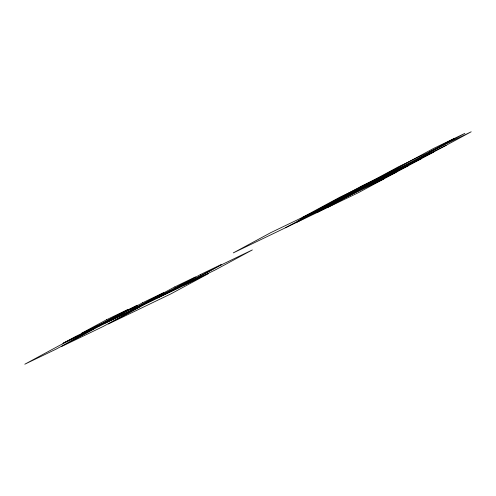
<?xml version="1.0" encoding="UTF-8"?>
<svg xmlns="http://www.w3.org/2000/svg" width="496" height="496" viewBox="0 0 496 496"><rect width="100%" height="100%" fill="white"/><g stroke="black" fill="none" stroke-linecap="round" stroke-linejoin="round"><path stroke-width="0.74" d="M302.145 217.552L339.667 197.303L433.684 152.043M285.516 227.745L323.039 207.495M360.555 187.24L398.077 166.991L471.2 131.787L358.645 192.547L233.287 252.892L270.81 232.636L396.161 172.292M295.963 222.716L433.535 148.459L464.876 133.374L327.304 207.632M316.857 212.66L341.868 199.156M354.38 192.411L391.896 172.155M429.418 151.9L454.429 138.403M446.189 145.291L362.619 185.523L300.086 219.275L383.656 179.044M337.602 199.02L421.172 158.788M325.097 205.772L408.667 165.54M298.028 220.999L329.363 205.908M75.857 336.35L63.352 343.102L84.239 333.039L96.751 326.294L75.857 336.35M106.69 319.678L81.679 333.182L102.573 323.125L127.584 309.622L106.69 319.678M62.316 343.957L24.8 364.213L56.141 349.128L93.657 328.873L62.316 343.957M126.982 310.273L89.466 330.528L99.913 325.5L137.429 305.245L126.982 310.273M98.884 326.362L61.361 346.611L103.149 326.498L140.666 306.243L98.884 326.362M142.656 302.734L105.133 322.983L126.027 312.926L163.544 292.671L142.656 302.734M143.753 303.664L131.248 310.409L152.142 300.353L164.647 293.601L143.753 303.664M174.592 286.992L149.581 300.495L170.469 290.433L195.486 276.935L174.592 286.992M145.886 303.732L108.37 323.981L171.046 293.812L208.568 273.556L145.886 303.732M169.874 291.09L157.362 297.842L178.256 287.779L190.762 281.034L169.874 291.09M200.706 274.418L175.696 287.922L196.59 277.865L221.6 264.362L200.706 274.418M220.999 265.013L183.483 285.268L214.818 270.184L252.34 249.928L220.999 265.013"/></g></svg>
